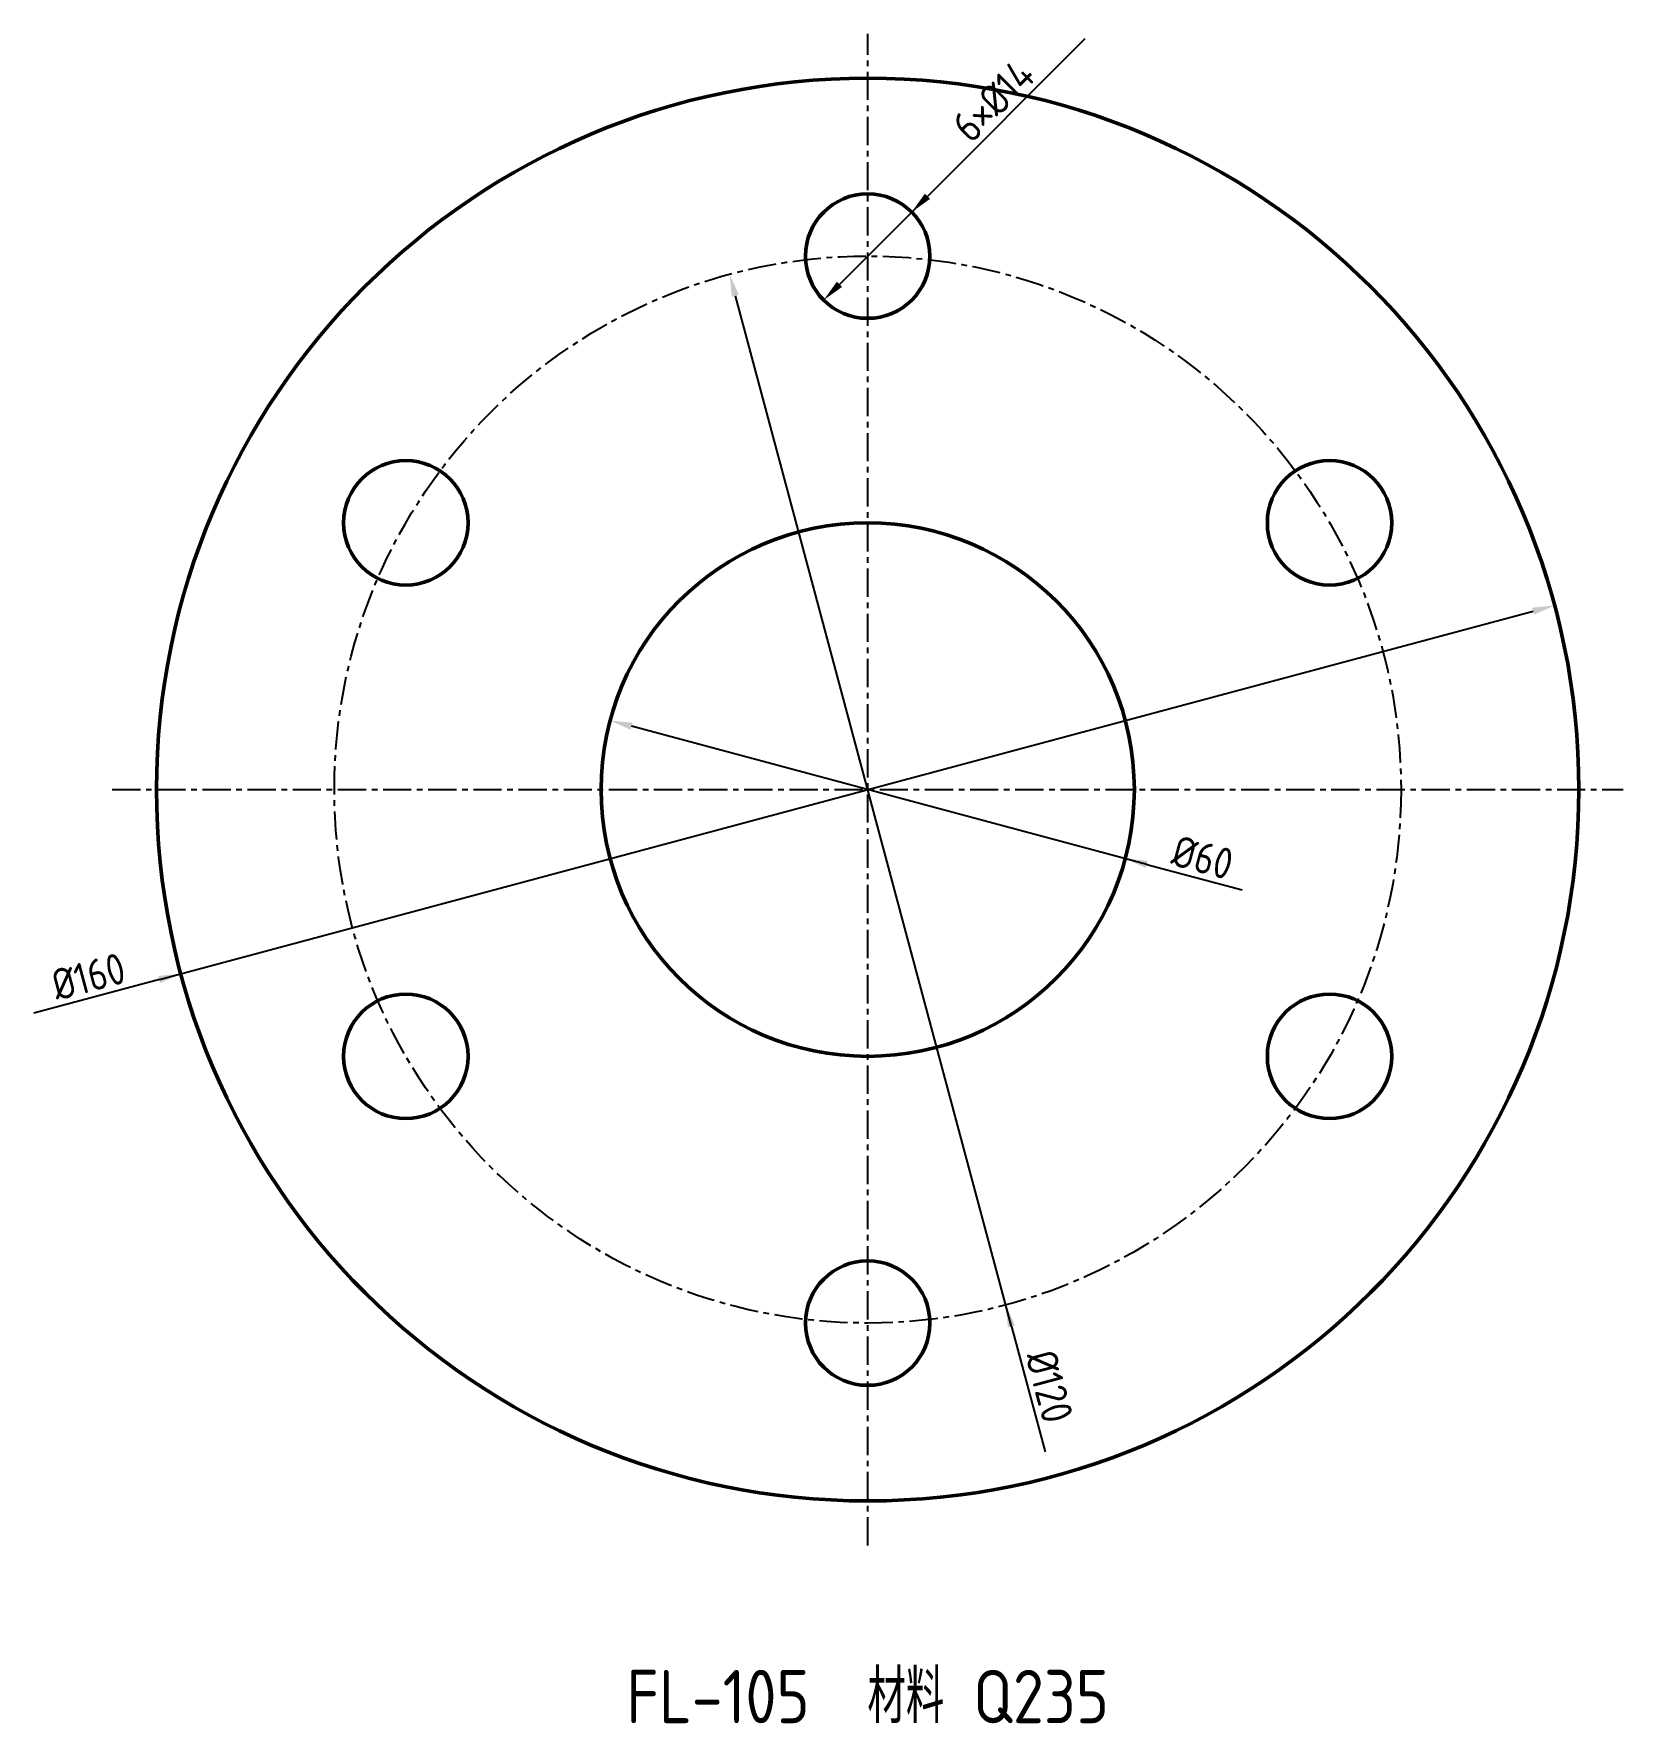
# Model space of a CAD drawing. Header units: millimetres. Extents: x -94 to 85, y -105 to 85.
import ezdxf
from ezdxf.enums import TextEntityAlignment as Align

# ---------------------------------------------------------------- set-up
doc = ezdxf.new("R2010")
doc.units = ezdxf.units.MM
doc.linetypes.add('CENTER', pattern=[5.08, 3.175, -0.635, 0.635, -0.635])
for name, color, linetype, lineweight in [('CENTER', 1, 'CENTER', 25), ('DIM', 3, 'Continuous', 18), ('HOLES', 7, 'Continuous', 50), ('OUTLINE', 7, 'Continuous', 50), ('TEXT', 7, 'Continuous', 25)]:
    doc.layers.add(name, color=color, linetype=linetype, lineweight=lineweight)
doc.styles.add('CN', font='gbenor.shx', dxfattribs={"bigfont": 'gbcbig.shx'})
doc.styles.get("Standard").update_dxf_attribs({"font": 'gbenor.shx', "bigfont": 'gbcbig.shx'})
doc.dimstyles.new('AGENTCAD', dxfattribs={"dimtxt": 3.5, "dimasz": 2.5, "dimexe": 1.25, "dimexo": 0.625, "dimtad": 1, "dimdsep": 46, "dimtxsty": 'Standard', "dimcen": 2.5, "dimazin": 3, "dimtfac": 1, "dimtmove": 0, "dimatfit": 3})

msp = doc.modelspace()

# ---------------------------------------------------------------- linework, layer by layer
at = {"layer": 'CENTER', "linetype": 'CENTER'}
for p, q in [((0, -85), (0, 85)), ((-85, 0), (85, 0))]:
    msp.add_line(p, q, dxfattribs=at)
msp.add_circle((0, 0), 60, dxfattribs=at)
at = {"layer": 'HOLES'}
for centre in [(0, 60), (-51.962, 30), (51.962, 30), (-51.962, -30), (51.962, -30), (0, -60)]:
    msp.add_circle(centre, 7, dxfattribs=at)
at = {"layer": 'OUTLINE'}
for radius in [80, 30]:
    msp.add_circle((0, 0), radius, dxfattribs=at)

# ---------------------------------------------------------------- texts
at = {"layer": 'TEXT', "style": 'CN'}
msp.add_text('FL-105  材料 Q235', height=6, dxfattribs=at).set_placement((0, -105), align=Align.CENTER)

# ---------------------------------------------------------------- dimensions: what is measured, and where the dimension line sits
at = {"layer": 'DIM'}
msp.add_diameter_dim_2p(p1=(-4.95, 55.05), p2=(4.95, 64.95), text='6×%%c14', dimstyle='AGENTCAD', override={"dimtxt": 3.5}, dxfattribs=at).render()
for p1, p2 in [((-15.529, 57.956), (15.529, -57.956)), ((77.274, 20.706), (-77.274, -20.706)), ((-28.978, 7.765), (28.978, -7.765))]:
    msp.add_diameter_dim_2p(p1=p1, p2=p2, dimstyle='AGENTCAD', override={"dimtxt": 3.5}, dxfattribs=at).render()

doc.saveas('drawing.dxf')
